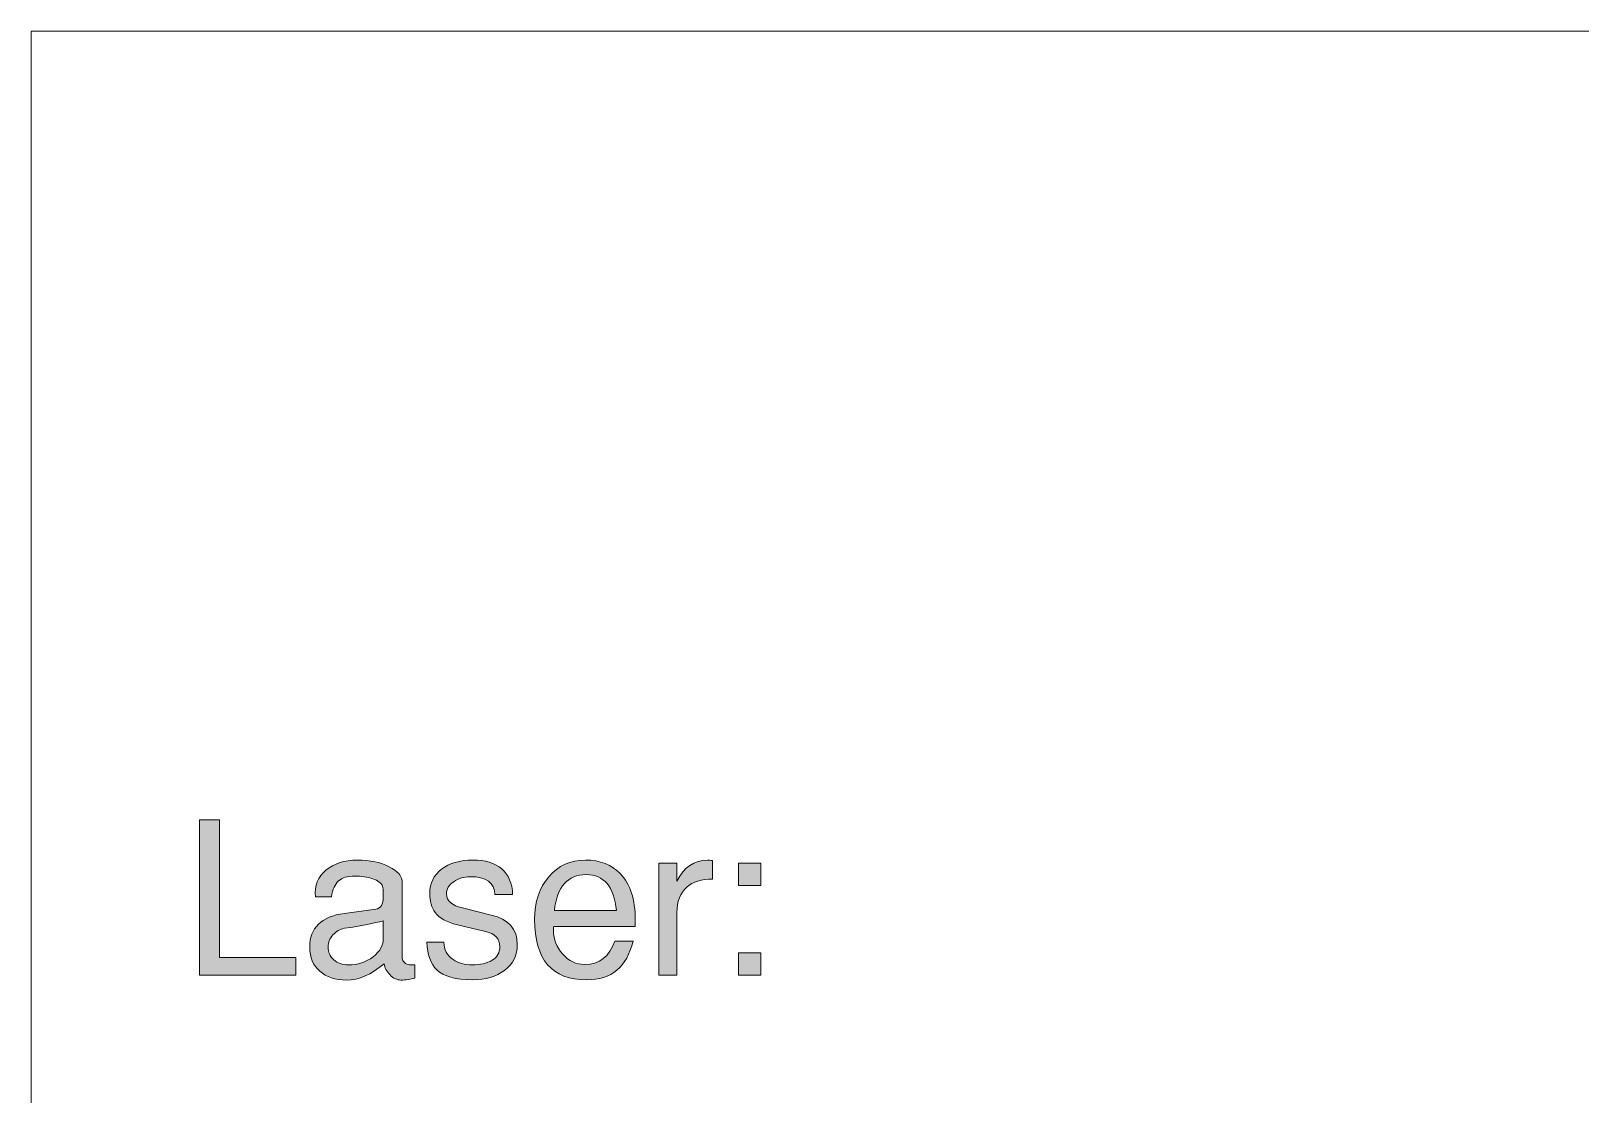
# Model space of a CAD drawing. Header units: inches. Extents: x 1.03 to 7.31, y -7.43 to -0.85.
# Drawn here: x 1.033 to 2.246, y -1.68 to -0.848 of the extents above; entities that cross this region are included whole.
import ezdxf

# ---------------------------------------------------------------- set-up
doc = ezdxf.new("R2010")
doc.units = ezdxf.units.IN
doc.header["$MEASUREMENT"] = 0
doc.layers.add('Layer 1', color=7, linetype='Continuous')

# ---------------------------------------------------------------- blocks, each defined once
blk = doc.blocks.new('block 12')
at = {"layer": 'Layer 1', "true_color": 0xed1f24}
h = blk.add_hatch(color=240, dxfattribs=at)
h.dxf.hatch_style = 2
h.paths.add_polyline_path([(1.2405, -1.5865), (1.165, -1.5865), (1.165, -1.465), (1.1807, -1.465), (1.1807, -1.5727), (1.2405, -1.5727)])
h = blk.add_hatch(color=240, dxfattribs=at)
h.dxf.hatch_style = 2
edge = h.paths.add_edge_path()
edge.add_spline(control_points=[(1.3335, -1.5889), (1.3301, -1.5899), (1.3264, -1.5904), (1.3227, -1.5904), (1.3197, -1.5904), (1.3168, -1.589), (1.3141, -1.5863), (1.3114, -1.5836), (1.3098, -1.5807), (1.3095, -1.5777), (1.2994, -1.5861), (1.2896, -1.5904), (1.2802, -1.5904), (1.2714, -1.5904), (1.2644, -1.5881), (1.2592, -1.5835), (1.2539, -1.5789), (1.2513, -1.5727), (1.2513, -1.5646), (1.2513, -1.5495), (1.2604, -1.5407), (1.2784, -1.5382), (1.2784, -1.5382), (1.303, -1.5349), (1.303, -1.5349), (1.3069, -1.5343), (1.3088, -1.5312), (1.3088, -1.5254), (1.3088, -1.5205), (1.3087, -1.5177), (1.3083, -1.5169), (1.3073, -1.5145), (1.3048, -1.5126), (1.3006, -1.5112), (1.2964, -1.5097), (1.2917, -1.509), (1.2864, -1.509), (1.2809, -1.509), (1.2767, -1.5103), (1.2739, -1.5128), (1.271, -1.5153), (1.2692, -1.5194), (1.2683, -1.5252), (1.2683, -1.5252), (1.2557, -1.5252), (1.2557, -1.5252), (1.2549, -1.5165), (1.2577, -1.5096), (1.264, -1.5044), (1.2703, -1.4991), (1.2786, -1.4965), (1.2887, -1.4965), (1.2984, -1.4965), (1.3067, -1.4982), (1.3135, -1.5017), (1.3203, -1.5051), (1.3237, -1.5093), (1.3237, -1.5142), (1.3237, -1.5142), (1.3237, -1.5734), (1.3237, -1.5734), (1.3237, -1.5746), (1.3242, -1.5757), (1.3254, -1.5767), (1.3266, -1.5777), (1.3279, -1.5783), (1.3293, -1.5785), (1.3304, -1.5786), (1.3318, -1.5786), (1.3335, -1.5785), (1.3335, -1.5785), (1.3335, -1.5889), (1.3335, -1.5889)], knot_values=[0, 0, 0, 0, 1, 1, 1, 2, 2, 2, 3, 3, 3, 4, 4, 4, 5, 5, 5, 6, 6, 6, 7, 7, 7, 8, 8, 8, 9, 9, 9, 10, 10, 10, 11, 11, 11, 12, 12, 12, 13, 13, 13, 14, 14, 14, 15, 15, 15, 16, 16, 16, 17, 17, 17, 18, 18, 18, 19, 19, 19, 20, 20, 20, 21, 21, 21, 22, 22, 22, 23, 23, 23, 24, 24, 24, 24], degree=3, periodic=1)
edge = h.paths.add_edge_path()
edge.add_spline(control_points=[(1.3088, -1.5576), (1.3088, -1.5576), (1.3087, -1.544), (1.3087, -1.544), (1.302, -1.5459), (1.2919, -1.5479), (1.2785, -1.5499), (1.275, -1.5506), (1.272, -1.5523), (1.2694, -1.5551), (1.2669, -1.5579), (1.2657, -1.561), (1.2657, -1.5645), (1.2657, -1.5685), (1.2671, -1.5718), (1.2701, -1.5745), (1.2731, -1.5772), (1.2769, -1.5785), (1.2815, -1.5785), (1.2889, -1.5785), (1.2954, -1.5764), (1.3008, -1.5722), (1.3063, -1.5679), (1.3089, -1.5631), (1.3088, -1.5576)], knot_values=[0, 0, 0, 0, 1, 1, 1, 2, 2, 2, 3, 3, 3, 4, 4, 4, 5, 5, 5, 6, 6, 6, 7, 7, 7, 8, 8, 8, 8], degree=3, periodic=1)
h = blk.add_hatch(color=240, dxfattribs=at)
h.dxf.hatch_style = 2
edge = h.paths.add_edge_path()
edge.add_spline(control_points=[(1.4137, -1.5625), (1.4137, -1.5711), (1.4104, -1.5778), (1.4037, -1.5828), (1.3971, -1.5877), (1.3887, -1.5902), (1.3785, -1.5902), (1.3655, -1.5902), (1.3562, -1.5876), (1.3507, -1.5824), (1.3459, -1.5779), (1.3433, -1.5707), (1.3428, -1.5607), (1.3428, -1.5607), (1.3563, -1.5607), (1.3563, -1.5607), (1.3563, -1.5666), (1.3587, -1.5711), (1.3635, -1.5744), (1.3676, -1.5771), (1.3726, -1.5785), (1.3783, -1.5785), (1.3847, -1.5785), (1.3899, -1.5773), (1.3939, -1.5749), (1.398, -1.5725), (1.4, -1.569), (1.4, -1.5643), (1.4, -1.5581), (1.3962, -1.5541), (1.3887, -1.5523), (1.3887, -1.5523), (1.3668, -1.5472), (1.3668, -1.5472), (1.3586, -1.5452), (1.3528, -1.5419), (1.3493, -1.5375), (1.3466, -1.5338), (1.3452, -1.5288), (1.3452, -1.5225), (1.3452, -1.5146), (1.3482, -1.5083), (1.3544, -1.5036), (1.3606, -1.4989), (1.3688, -1.4965), (1.379, -1.4965), (1.3885, -1.4965), (1.3961, -1.4988), (1.4015, -1.5034), (1.4069, -1.508), (1.4098, -1.5147), (1.41, -1.5235), (1.41, -1.5235), (1.3962, -1.5235), (1.3962, -1.5235), (1.3958, -1.5142), (1.3893, -1.5095), (1.3767, -1.5095), (1.372, -1.5095), (1.3678, -1.5108), (1.364, -1.5134), (1.3602, -1.5159), (1.3583, -1.5191), (1.3583, -1.523), (1.3583, -1.5284), (1.3624, -1.532), (1.3707, -1.534), (1.3707, -1.534), (1.3933, -1.5395), (1.3933, -1.5395), (1.4069, -1.5429), (1.4137, -1.5505), (1.4137, -1.5625)], knot_values=[0, 0, 0, 0, 1, 1, 1, 2, 2, 2, 3, 3, 3, 4, 4, 4, 5, 5, 5, 6, 6, 6, 7, 7, 7, 8, 8, 8, 9, 9, 9, 10, 10, 10, 11, 11, 11, 12, 12, 12, 13, 13, 13, 14, 14, 14, 15, 15, 15, 16, 16, 16, 17, 17, 17, 18, 18, 18, 19, 19, 19, 20, 20, 20, 21, 21, 21, 22, 22, 22, 23, 23, 23, 24, 24, 24, 24], degree=3, periodic=1)
h = blk.add_hatch(color=240, dxfattribs=at)
h.dxf.hatch_style = 2
edge = h.paths.add_edge_path()
edge.add_spline(control_points=[(1.506, -1.5432), (1.506, -1.5453), (1.5059, -1.547), (1.5058, -1.5484), (1.5058, -1.5484), (1.4422, -1.5484), (1.4422, -1.5484), (1.4421, -1.5491), (1.442, -1.5502), (1.442, -1.5517), (1.442, -1.5587), (1.4444, -1.5649), (1.4492, -1.5702), (1.454, -1.5755), (1.4598, -1.5782), (1.4664, -1.5782), (1.478, -1.5782), (1.4858, -1.5721), (1.4899, -1.5599), (1.4899, -1.5599), (1.5042, -1.5599), (1.5042, -1.5599), (1.4995, -1.5801), (1.4874, -1.5902), (1.468, -1.5902), (1.4408, -1.5902), (1.4272, -1.5744), (1.4272, -1.5429), (1.4272, -1.5293), (1.4309, -1.5182), (1.4383, -1.5095), (1.4458, -1.5009), (1.4553, -1.4965), (1.467, -1.4965), (1.4784, -1.4965), (1.4875, -1.5001), (1.4943, -1.5072), (1.502, -1.5153), (1.5059, -1.5273), (1.506, -1.5432)], knot_values=[0, 0, 0, 0, 1, 1, 1, 2, 2, 2, 3, 3, 3, 4, 4, 4, 5, 5, 5, 6, 6, 6, 7, 7, 7, 8, 8, 8, 9, 9, 9, 10, 10, 10, 11, 11, 11, 12, 12, 12, 13, 13, 13, 13], degree=3, periodic=1)
edge = h.paths.add_edge_path()
edge.add_spline(control_points=[(1.4912, -1.536), (1.4894, -1.5172), (1.4815, -1.5079), (1.4676, -1.5079), (1.4531, -1.5079), (1.4448, -1.5172), (1.4427, -1.536), (1.4427, -1.536), (1.4912, -1.536), (1.4912, -1.536)], knot_values=[0, 0, 0, 0, 1, 1, 1, 2, 2, 2, 3, 3, 3, 3], degree=3, periodic=1)
h = blk.add_hatch(color=240, dxfattribs=at)
h.dxf.hatch_style = 2
edge = h.paths.add_edge_path()
edge.add_spline(control_points=[(1.5665, -1.5114), (1.5579, -1.5114), (1.5512, -1.5135), (1.5463, -1.5177), (1.5411, -1.5224), (1.5385, -1.529), (1.5385, -1.5375), (1.5385, -1.5375), (1.5385, -1.5865), (1.5385, -1.5865), (1.5385, -1.5865), (1.5245, -1.5865), (1.5245, -1.5865), (1.5245, -1.5865), (1.5245, -1.499), (1.5245, -1.499), (1.5245, -1.499), (1.5385, -1.499), (1.5385, -1.499), (1.5385, -1.499), (1.5385, -1.513), (1.5385, -1.513), (1.5441, -1.502), (1.5521, -1.4965), (1.5625, -1.4965), (1.5634, -1.4965), (1.5647, -1.4966), (1.5665, -1.4969), (1.5665, -1.4969), (1.5665, -1.5114), (1.5665, -1.5114)], knot_values=[0, 0, 0, 0, 1, 1, 1, 2, 2, 2, 3, 3, 3, 4, 4, 4, 5, 5, 5, 6, 6, 6, 7, 7, 7, 8, 8, 8, 9, 9, 9, 10, 10, 10, 10], degree=3, periodic=1)
h = blk.add_hatch(color=240, dxfattribs=at)
h.dxf.hatch_style = 2
h.paths.add_polyline_path([(1.6042, -1.5164), (1.5868, -1.5164), (1.5868, -1.499), (1.6042, -1.499)])
h.paths.add_polyline_path([(1.6042, -1.5865), (1.5868, -1.5865), (1.5868, -1.5692), (1.6042, -1.5692)])
at = {"layer": 'Layer 1', "lineweight": 0}
for points in [[(1.2405, -1.5865), (1.165, -1.5865), (1.165, -1.465), (1.1807, -1.465), (1.1807, -1.5727), (1.2405, -1.5727), (1.2405, -1.5865)], [(1.6042, -1.5164), (1.5868, -1.5164), (1.5868, -1.499), (1.6042, -1.499), (1.6042, -1.5164)], [(1.6042, -1.5865), (1.5868, -1.5865), (1.5868, -1.5692), (1.6042, -1.5692), (1.6042, -1.5865)]]:
    blk.add_lwpolyline(points, dxfattribs=at)
for points, knots in [([(1.3335, -1.5889), (1.3301, -1.5899), (1.3264, -1.5904), (1.3227, -1.5904), (1.3197, -1.5904), (1.3168, -1.589), (1.3141, -1.5863), (1.3114, -1.5836), (1.3098, -1.5807), (1.3095, -1.5777), (1.2994, -1.5861), (1.2896, -1.5904), (1.2802, -1.5904), (1.2714, -1.5904), (1.2644, -1.5881), (1.2592, -1.5835), (1.2539, -1.5789), (1.2513, -1.5727), (1.2513, -1.5646), (1.2513, -1.5495), (1.2604, -1.5407), (1.2784, -1.5382), (1.2784, -1.5382), (1.303, -1.5349), (1.303, -1.5349), (1.3069, -1.5343), (1.3088, -1.5312), (1.3088, -1.5254), (1.3088, -1.5205), (1.3087, -1.5177), (1.3083, -1.5169), (1.3073, -1.5145), (1.3048, -1.5126), (1.3006, -1.5112), (1.2964, -1.5097), (1.2917, -1.509), (1.2864, -1.509), (1.2809, -1.509), (1.2767, -1.5103), (1.2739, -1.5128), (1.271, -1.5153), (1.2692, -1.5194), (1.2683, -1.5252), (1.2683, -1.5252), (1.2557, -1.5252), (1.2557, -1.5252), (1.2549, -1.5165), (1.2577, -1.5096), (1.264, -1.5044), (1.2703, -1.4991), (1.2786, -1.4965), (1.2887, -1.4965), (1.2984, -1.4965), (1.3067, -1.4982), (1.3135, -1.5017), (1.3203, -1.5051), (1.3237, -1.5093), (1.3237, -1.5142), (1.3237, -1.5142), (1.3237, -1.5734), (1.3237, -1.5734), (1.3237, -1.5746), (1.3242, -1.5757), (1.3254, -1.5767), (1.3266, -1.5777), (1.3279, -1.5783), (1.3293, -1.5785), (1.3304, -1.5786), (1.3318, -1.5786), (1.3335, -1.5785), (1.3335, -1.5785), (1.3335, -1.5889), (1.3335, -1.5889)], [0, 0, 0, 0, 1, 1, 1, 2, 2, 2, 3, 3, 3, 4, 4, 4, 5, 5, 5, 6, 6, 6, 7, 7, 7, 8, 8, 8, 9, 9, 9, 10, 10, 10, 11, 11, 11, 12, 12, 12, 13, 13, 13, 14, 14, 14, 15, 15, 15, 16, 16, 16, 17, 17, 17, 18, 18, 18, 19, 19, 19, 20, 20, 20, 21, 21, 21, 22, 22, 22, 23, 23, 23, 24, 24, 24, 24]), ([(1.4137, -1.5625), (1.4137, -1.5711), (1.4104, -1.5778), (1.4037, -1.5828), (1.3971, -1.5877), (1.3887, -1.5902), (1.3785, -1.5902), (1.3655, -1.5902), (1.3562, -1.5876), (1.3507, -1.5824), (1.3459, -1.5779), (1.3433, -1.5707), (1.3428, -1.5607), (1.3428, -1.5607), (1.3563, -1.5607), (1.3563, -1.5607), (1.3563, -1.5666), (1.3587, -1.5711), (1.3635, -1.5744), (1.3676, -1.5771), (1.3726, -1.5785), (1.3783, -1.5785), (1.3847, -1.5785), (1.3899, -1.5773), (1.3939, -1.5749), (1.398, -1.5725), (1.4, -1.569), (1.4, -1.5643), (1.4, -1.5581), (1.3962, -1.5541), (1.3887, -1.5523), (1.3887, -1.5523), (1.3668, -1.5472), (1.3668, -1.5472), (1.3586, -1.5452), (1.3528, -1.5419), (1.3493, -1.5375), (1.3466, -1.5338), (1.3452, -1.5288), (1.3452, -1.5225), (1.3452, -1.5146), (1.3482, -1.5083), (1.3544, -1.5036), (1.3606, -1.4989), (1.3688, -1.4965), (1.379, -1.4965), (1.3885, -1.4965), (1.3961, -1.4988), (1.4015, -1.5034), (1.4069, -1.508), (1.4098, -1.5147), (1.41, -1.5235), (1.41, -1.5235), (1.3962, -1.5235), (1.3962, -1.5235), (1.3958, -1.5142), (1.3893, -1.5095), (1.3767, -1.5095), (1.372, -1.5095), (1.3678, -1.5108), (1.364, -1.5134), (1.3602, -1.5159), (1.3583, -1.5191), (1.3583, -1.523), (1.3583, -1.5284), (1.3624, -1.532), (1.3707, -1.534), (1.3707, -1.534), (1.3933, -1.5395), (1.3933, -1.5395), (1.4069, -1.5429), (1.4137, -1.5505), (1.4137, -1.5625)], [0, 0, 0, 0, 1, 1, 1, 2, 2, 2, 3, 3, 3, 4, 4, 4, 5, 5, 5, 6, 6, 6, 7, 7, 7, 8, 8, 8, 9, 9, 9, 10, 10, 10, 11, 11, 11, 12, 12, 12, 13, 13, 13, 14, 14, 14, 15, 15, 15, 16, 16, 16, 17, 17, 17, 18, 18, 18, 19, 19, 19, 20, 20, 20, 21, 21, 21, 22, 22, 22, 23, 23, 23, 24, 24, 24, 24]), ([(1.506, -1.5432), (1.506, -1.5453), (1.5059, -1.547), (1.5058, -1.5484), (1.5058, -1.5484), (1.4422, -1.5484), (1.4422, -1.5484), (1.4421, -1.5491), (1.442, -1.5502), (1.442, -1.5517), (1.442, -1.5587), (1.4444, -1.5649), (1.4492, -1.5702), (1.454, -1.5755), (1.4598, -1.5782), (1.4664, -1.5782), (1.478, -1.5782), (1.4858, -1.5721), (1.4899, -1.5599), (1.4899, -1.5599), (1.5042, -1.5599), (1.5042, -1.5599), (1.4995, -1.5801), (1.4874, -1.5902), (1.468, -1.5902), (1.4408, -1.5902), (1.4272, -1.5744), (1.4272, -1.5429), (1.4272, -1.5293), (1.4309, -1.5182), (1.4383, -1.5095), (1.4458, -1.5009), (1.4553, -1.4965), (1.467, -1.4965), (1.4784, -1.4965), (1.4875, -1.5001), (1.4943, -1.5072), (1.502, -1.5153), (1.5059, -1.5273), (1.506, -1.5432)], [0, 0, 0, 0, 1, 1, 1, 2, 2, 2, 3, 3, 3, 4, 4, 4, 5, 5, 5, 6, 6, 6, 7, 7, 7, 8, 8, 8, 9, 9, 9, 10, 10, 10, 11, 11, 11, 12, 12, 12, 13, 13, 13, 13]), ([(1.5665, -1.5114), (1.5579, -1.5114), (1.5512, -1.5135), (1.5463, -1.5177), (1.5411, -1.5224), (1.5385, -1.529), (1.5385, -1.5375), (1.5385, -1.5375), (1.5385, -1.5865), (1.5385, -1.5865), (1.5385, -1.5865), (1.5245, -1.5865), (1.5245, -1.5865), (1.5245, -1.5865), (1.5245, -1.499), (1.5245, -1.499), (1.5245, -1.499), (1.5385, -1.499), (1.5385, -1.499), (1.5385, -1.499), (1.5385, -1.513), (1.5385, -1.513), (1.5441, -1.502), (1.5521, -1.4965), (1.5625, -1.4965), (1.5634, -1.4965), (1.5647, -1.4966), (1.5665, -1.4969), (1.5665, -1.4969), (1.5665, -1.5114), (1.5665, -1.5114)], [0, 0, 0, 0, 1, 1, 1, 2, 2, 2, 3, 3, 3, 4, 4, 4, 5, 5, 5, 6, 6, 6, 7, 7, 7, 8, 8, 8, 9, 9, 9, 10, 10, 10, 10]), ([(1.4912, -1.536), (1.4894, -1.5172), (1.4815, -1.5079), (1.4676, -1.5079), (1.4531, -1.5079), (1.4448, -1.5172), (1.4427, -1.536), (1.4427, -1.536), (1.4912, -1.536), (1.4912, -1.536)], [0, 0, 0, 0, 1, 1, 1, 2, 2, 2, 3, 3, 3, 3]), ([(1.3088, -1.5576), (1.3088, -1.5576), (1.3087, -1.544), (1.3087, -1.544), (1.302, -1.5459), (1.2919, -1.5479), (1.2785, -1.5499), (1.275, -1.5506), (1.272, -1.5523), (1.2694, -1.5551), (1.2669, -1.5579), (1.2657, -1.561), (1.2657, -1.5645), (1.2657, -1.5685), (1.2671, -1.5718), (1.2701, -1.5745), (1.2731, -1.5772), (1.2769, -1.5785), (1.2815, -1.5785), (1.2889, -1.5785), (1.2954, -1.5764), (1.3008, -1.5722), (1.3063, -1.5679), (1.3089, -1.5631), (1.3088, -1.5576)], [0, 0, 0, 0, 1, 1, 1, 2, 2, 2, 3, 3, 3, 4, 4, 4, 5, 5, 5, 6, 6, 6, 7, 7, 7, 8, 8, 8, 8])]:
    blk.add_open_spline(points, degree=3, knots=knots, dxfattribs=at)

msp = doc.modelspace()

# ---------------------------------------------------------------- linework, layer by layer
at = {"layer": 'Layer 1', "color": 7, "lineweight": 5, "true_color": 0xffffff}
msp.add_lwpolyline([(7.3085, -7.4305), (1.0333, -7.4305), (1.0333, -0.8477), (7.3085, -0.8477), (7.3085, -7.4305)], dxfattribs=at)

# ---------------------------------------------------------------- block references
at = {"layer": 'Layer 1'}
msp.add_blockref('block 12', (0, 0), dxfattribs=at)

doc.saveas('drawing.dxf')
